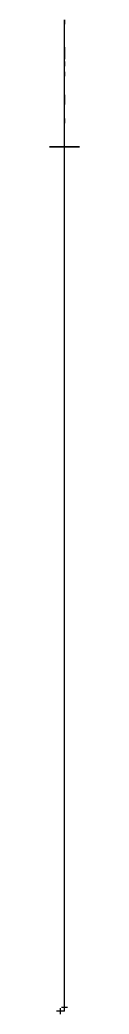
# Model space of a CAD drawing. Header units: inches. Extents: x 51 to 176, y -33 to 94.
# Drawn here: x 173.1 to 176.1, y -5.5 to 94.2 of the extents above.
import ezdxf

# ---------------------------------------------------------------- set-up
doc = ezdxf.new("R2010")
doc.units = ezdxf.units.IN
doc.header["$MEASUREMENT"] = 0

# ---------------------------------------------------------------- blocks, each defined once
blk = doc.blocks.new('elbow')
at = {"color": 7, "extrusion": (-1, 6.12303e-17, 0)}
for p, q in [((0, 0), (0, 0.4)), ((0, 0.2, 0.15), (0, 0.2, -0.15)), ((0, 0.15, -0.2), (0, -0.15, -0.2)), ((0, 0), (0, 0, -0.4))]:
    blk.add_line(p, q, dxfattribs=at)

msp = doc.modelspace()

# ---------------------------------------------------------------- linework, layer by layer
at = {"extrusion": (1, 0, 0)}
for p, q in [((174.592, -5.153, -9), (174.592, 93.722, -9)), ((174.592, 90.819, 2.591), (174.592, 90.819, -9)), ((174.592, 86.159, -9), (174.592, 86.159, -11.275))]:
    msp.add_line(p, q, dxfattribs=at)
at = {"extrusion": (-1, 1.83691e-16, 0)}
for p, q in [((174.592, 86.644, -11.275), (174.592, 85.673, -11.275)), ((174.592, 86.644, -11.275), (174.592, 86.644, -11.577)), ((174.592, 85.673, -11.275), (174.592, 85.673, -11.577))]:
    msp.add_line(p, q, dxfattribs=at)
at = {"extrusion": (-1, -1.83691e-16, 0), "elevation": -174.592}
for points in [[(-94.164, -8.394), (-93.722, -8.394), (-93.722, -9.606), (-94.164, -9.606)], [(-88.973, -8.394), (-88.53, -8.394), (-88.53, -9.606), (-88.973, -9.606)]]:
    msp.add_lwpolyline(points, dxfattribs=at)
at = {"extrusion": (-1, 1.83691e-16, 0), "elevation": -174.592}
for points in [[(-91.425, -2.762), (-91.425, -3.205), (-90.214, -3.205), (-90.214, -2.762)], [(-89.542, -8.394), (-89.985, -8.394), (-89.985, -9.606), (-89.542, -9.606)], [(-83.827, -8.394), (-84.27, -8.394), (-84.27, -9.606), (-83.827, -9.606)]]:
    msp.add_lwpolyline(points, dxfattribs=at)
at = {"extrusion": (0, -1, 0)}
msp.add_circle((174.592, -9, -81.458), 1.5, dxfattribs=at)

# ---------------------------------------------------------------- block references
at = {"extrusion": (-6.73533e-16, -1, -1.22461e-16), "xscale": 2, "yscale": 2, "zscale": 2, "rotation": 90}
msp.add_blockref('elbow', (174.592, -9, 5.153), dxfattribs=at)

doc.saveas('drawing.dxf')
